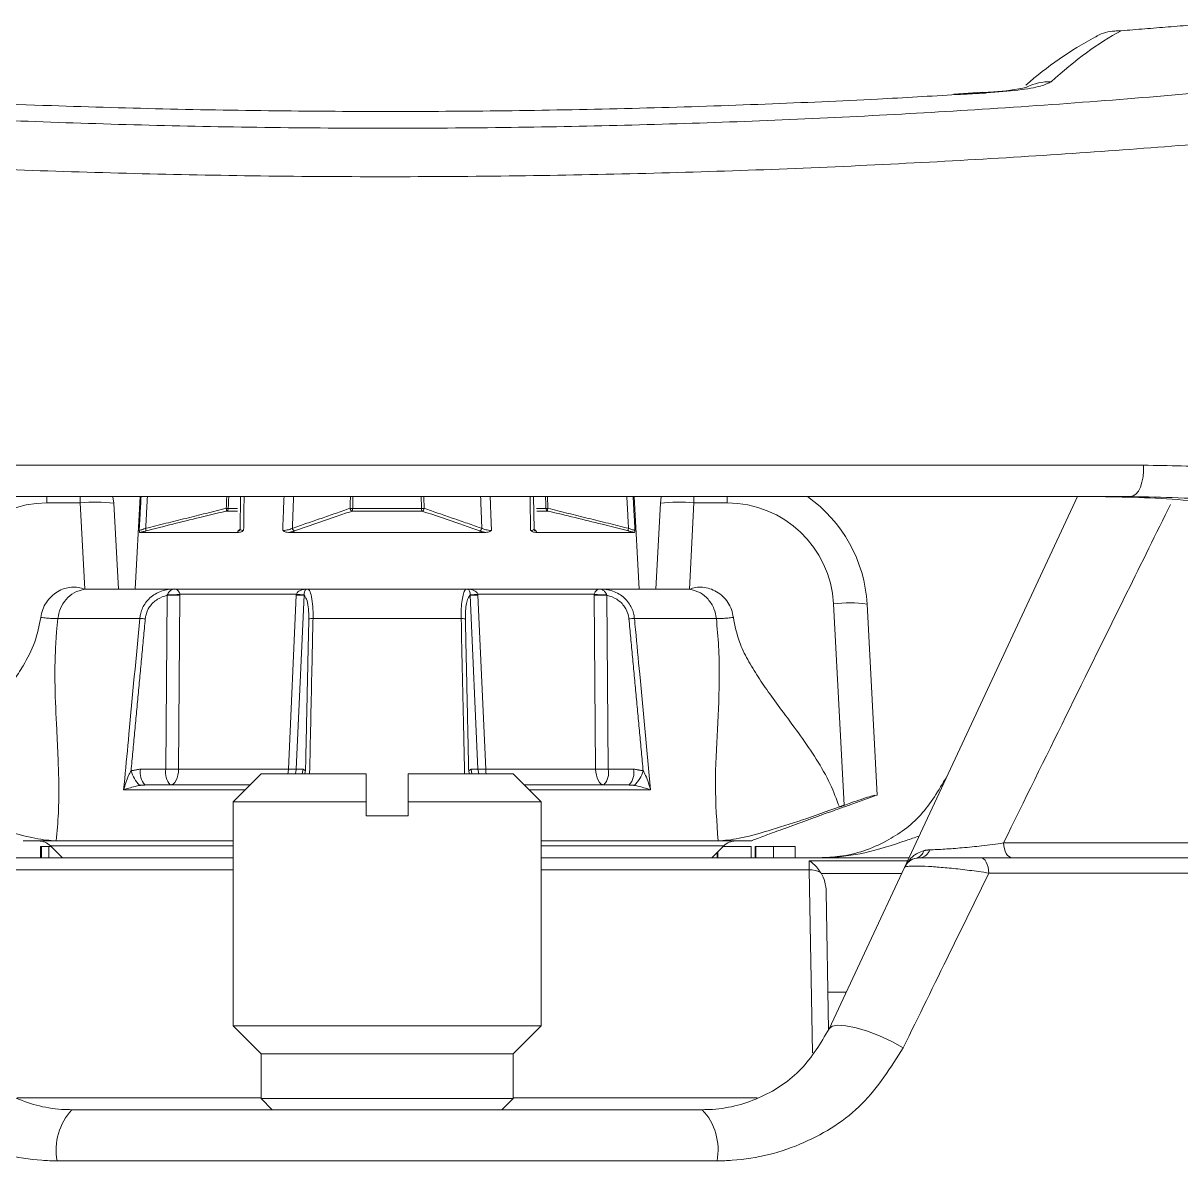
# Model space of a CAD drawing. Extents: x 11 to 120, y 2 to 94.
# Drawn here: x 54.537 to 56.604, y 89.517 to 91.549 of the extents above; entities that cross this region are included whole.
import ezdxf

# ---------------------------------------------------------------- set-up
doc = ezdxf.new("R2010")
doc.units = 0
doc.header["$MEASUREMENT"] = 0
doc.linetypes.add('SLD-Solid', pattern=[0])
doc.layers.add('OBJECT', color=7, linetype='CONTINUOUS')

msp = doc.modelspace()

# ---------------------------------------------------------------- linework, layer by layer
at = {"layer": 'OBJECT', "color": 7, "linetype": 'SLD-Solid', "lineweight": 15}
for p, q in [((56.2501, 91.4255), (56.1989, 91.4224)), ((56.2569, 91.4243), (56.2502, 91.425)), ((53.8365, 90.7595), (56.5375, 90.7595)), ((56.5143, 90.7034), (53.8597, 90.7034)), ((54.6645, 90.7034), (54.1247, 90.7034)), ((54.579, 90.7034), (54.579, 90.6921)), ((54.6386, 90.6921), (54.579, 90.6921)), ((54.6386, 90.7034), (54.6386, 90.6921)), ((54.6466, 90.538), (54.6386, 90.6921)), ((55.0528, 90.7034), (54.6645, 90.7034)), ((54.7452, 90.7034), (54.6967, 90.7034)), ((54.6985, 90.6916), (54.7065, 90.5384)), ((54.7452, 90.7034), (54.7365, 90.5384)), ((54.9248, 90.7034), (54.9239, 90.6454)), ((55.7095, 90.7034), (55.3213, 90.7034)), ((55.4491, 90.6454), (55.4482, 90.7034)), ((55.6365, 90.5384), (55.6279, 90.7034)), ((55.6764, 90.7034), (55.6279, 90.7034)), ((55.6745, 90.6916), (55.6665, 90.5384)), ((56.2493, 90.7034), (55.7095, 90.7034)), ((55.7264, 90.538), (55.7345, 90.6921)), ((55.7345, 90.7034), (55.7345, 90.6921)), ((55.7345, 90.6921), (55.794, 90.6921)), ((55.794, 90.7034), (55.794, 90.6921)), ((56.2932, 90.7034), (55.9371, 90.7034)), ((56.1104, 90.0411), (56.4193, 90.7034)), ((56.3869, 90.7034), (56.2852, 90.7034)), ((56.4593, 90.7034), (56.3203, 90.7034)), ((56.4193, 90.7034), (56.3739, 90.7034)), ((56.4193, 90.7034), (56.3869, 90.7034)), ((54.9194, 90.6776), (54.8993, 90.6776)), ((54.9028, 90.6822), (54.9196, 90.6822)), ((55.2488, 90.6776), (55.1242, 90.6776)), ((55.125, 90.6822), (55.248, 90.6822)), ((55.4532, 90.6822), (55.4702, 90.6822)), ((55.4737, 90.6776), (55.4537, 90.6776)), ((54.7448, 90.6394), (54.9209, 90.6394)), ((55.0104, 90.6394), (55.3626, 90.6394)), ((55.4521, 90.6394), (55.6282, 90.6394)), ((54.6536, 90.5384), (54.8007, 90.5384)), ((54.7915, 90.2168), (54.7938, 90.5274)), ((54.8007, 90.5384), (55.0501, 90.5384)), ((54.8165, 90.5274), (54.8142, 90.2168)), ((55.0244, 90.5289), (54.8165, 90.5289)), ((55.0103, 90.2168), (55.0243, 90.5274)), ((55.0382, 90.5274), (55.0243, 90.2168)), ((55.0501, 90.5384), (55.3229, 90.5384)), ((55.3229, 90.5384), (55.5723, 90.5384)), ((55.3488, 90.2168), (55.3348, 90.5274)), ((55.5565, 90.5289), (55.3486, 90.5289)), ((55.3487, 90.5274), (55.3627, 90.2168)), ((55.5588, 90.2168), (55.5565, 90.5274)), ((55.5723, 90.5384), (55.7194, 90.5384)), ((55.5792, 90.5274), (55.5815, 90.2168)), ((55.9837, 90.512), (56.0026, 90.1521)), ((56.0615, 90.1703), (56.0436, 90.5115)), ((54.7448, 90.4857), (54.5985, 90.4857)), ((55.3188, 90.4857), (55.0542, 90.4857)), ((55.7745, 90.4857), (55.6282, 90.4857)), ((54.7462, 90.2168), (54.7915, 90.2168)), ((55.0103, 90.2168), (54.8142, 90.2168)), ((55.0243, 90.2168), (55.0364, 90.2168)), ((55.3366, 90.2168), (55.3488, 90.2168)), ((55.5588, 90.2168), (55.3627, 90.2168)), ((55.5815, 90.2168), (55.6268, 90.2168)), ((54.754, 90.1884), (54.9415, 90.1884)), ((54.9615, 90.2084), (54.9115, 90.1584)), ((54.9615, 90.2084), (55.149, 90.2084)), ((55.224, 90.2084), (55.4115, 90.2084)), ((55.4615, 90.1584), (55.4115, 90.2084)), ((55.4315, 90.1884), (55.6191, 90.1884)), ((54.9327, 90.1796), (54.716, 90.1796)), ((55.657, 90.1796), (55.4403, 90.1796)), ((56.0118, 90.1522), (56.0578, 90.169)), ((56.0578, 90.169), (56.0615, 90.1703)), ((54.9115, 90.1584), (54.9115, 89.7584)), ((55.149, 90.1584), (54.9115, 90.1584)), ((55.149, 90.1584), (55.149, 90.1334)), ((55.224, 90.1334), (55.224, 90.1584)), ((55.4615, 90.1584), (55.224, 90.1584)), ((55.4615, 89.7584), (55.4615, 90.1584)), ((55.149, 90.1334), (55.224, 90.1334)), ((54.5954, 90.0884), (54.5365, 90.0884)), ((54.5954, 90.0884), (54.9115, 90.0884)), ((55.4615, 90.0884), (55.7776, 90.0884)), ((55.7776, 90.0884), (55.8365, 90.0884)), ((54.5675, 90.0784), (54.5675, 90.0584)), ((54.569, 90.0784), (54.5675, 90.0784)), ((54.569, 90.0784), (54.569, 90.0584)), ((54.5822, 90.0784), (54.569, 90.0784)), ((54.5822, 90.0784), (54.5822, 90.0584)), ((54.5865, 90.0784), (54.5822, 90.0784)), ((54.5853, 90.0796), (54.6065, 90.0584)), ((54.9115, 90.0796), (54.5853, 90.0796)), ((55.7877, 90.0796), (55.4615, 90.0796)), ((55.7665, 90.0584), (55.7877, 90.0796)), ((55.7759, 90.0678), (55.7759, 90.0584)), ((55.7772, 90.0691), (55.7772, 90.0584)), ((55.837, 90.0784), (55.7865, 90.0784)), ((55.837, 90.0784), (55.837, 90.0584)), ((55.8436, 90.0784), (55.8436, 90.0584)), ((55.8449, 90.0784), (55.8436, 90.0784)), ((55.8449, 90.0784), (55.8449, 90.0584)), ((55.8768, 90.0784), (55.8768, 90.0584)), ((55.915, 90.0784), (55.915, 90.0584)), ((56.2872, 90.0848), (57.0324, 90.0848)), ((54.2545, 90.0584), (54.9115, 90.0584)), ((55.4615, 90.0584), (56.1185, 90.0584)), ((55.768, 90.0599), (55.768, 90.0584)), ((55.9401, 90.0584), (56.1185, 90.0584)), ((55.9401, 90.0584), (56.1185, 90.0584)), ((55.9401, 90.0584), (56.1185, 90.0584)), ((55.9403, 90.037), (55.9401, 90.0529)), ((55.9401, 90.0529), (56.1159, 90.0529)), ((56.2465, 90.0584), (57.0613, 90.0584)), ((54.9115, 90.037), (54.4327, 90.037)), ((55.9403, 90.037), (55.4615, 90.037)), ((55.946, 89.71), (55.9403, 90.037)), ((56.1056, 90.0306), (55.9616, 90.0306)), ((55.976, 89.7528), (56.1104, 90.0411)), ((57.1024, 90.031), (56.2613, 90.031)), ((55.9706, 89.9977), (55.9749, 89.7513)), ((55.9738, 89.8184), (56.0066, 89.8184)), ((54.9115, 89.7584), (54.9615, 89.7084)), ((55.1865, 89.7584), (54.9115, 89.7584)), ((55.4615, 89.7584), (55.1865, 89.7584)), ((55.4115, 89.7084), (55.4615, 89.7584)), ((54.9615, 89.7084), (54.9615, 89.6284)), ((55.1865, 89.7084), (54.9615, 89.7084)), ((55.4115, 89.7084), (55.1865, 89.7084)), ((55.4115, 89.6284), (55.4115, 89.7084)), ((54.5257, 89.6298), (54.9615, 89.6298)), ((54.9615, 89.6284), (54.9815, 89.6084)), ((54.9615, 89.6284), (55.1865, 89.6284)), ((55.1865, 89.6284), (55.4115, 89.6284)), ((55.3915, 89.6084), (55.4115, 89.6284)), ((55.4115, 89.6298), (55.8473, 89.6298)), ((54.6236, 89.6084), (55.7494, 89.6084)), ((55.7759, 89.5171), (54.5971, 89.5171))]:
    msp.add_line(p, q, dxfattribs=at)
at = {"layer": 'OBJECT', "color": 7, "linetype": 'SLD-Solid', "lineweight": 15, "flags": 128}
for points in [[(56.27, 91.4264), (56.2697, 91.4264), (56.2502, 91.4252)], [(56.5143, 90.7034), (56.5192, 90.7045), (56.5239, 90.7078), (56.5282, 90.7132), (56.5318, 90.7203), (56.5347, 90.7289), (56.5367, 90.7386), (56.5376, 90.7489), (56.5375, 90.7595)], [(54.6967, 90.7034), (54.6968, 90.7028), (54.6985, 90.6916)], [(55.6764, 90.7034), (55.6762, 90.7028), (55.6745, 90.6916)], [(54.9238, 90.6454), (54.9238, 90.6445), (54.9233, 90.6434), (54.9231, 90.6431), (54.9231, 90.6431)], [(55.4499, 90.6431), (55.4499, 90.6431), (55.4495, 90.6436), (55.4491, 90.6451), (55.4491, 90.6454)], [(54.8142, 90.2168), (54.8138, 90.2112), (54.8129, 90.2059), (54.8114, 90.2009), (54.8096, 90.1967), (54.8073, 90.1931), (54.8048, 90.1905), (54.8021, 90.189), (54.7992, 90.1884)], [(55.0095, 90.2084), (55.0099, 90.2112), (55.0103, 90.2168)], [(55.0226, 90.2084), (55.0234, 90.2112), (55.0243, 90.2168)], [(55.0348, 90.2084), (55.0356, 90.2112), (55.0364, 90.2168)], [(55.0395, 90.2084), (55.0397, 90.2092), (55.0408, 90.2138)], [(55.3322, 90.2138), (55.3333, 90.2092), (55.3335, 90.2084)], [(55.3366, 90.2168), (55.3374, 90.2112), (55.3383, 90.2084)], [(55.3488, 90.2168), (55.3496, 90.2112), (55.3504, 90.2084)], [(55.3627, 90.2168), (55.3631, 90.2112), (55.3636, 90.2084)], [(55.5738, 90.1884), (55.571, 90.189), (55.5682, 90.1905), (55.5657, 90.1931), (55.5635, 90.1967), (55.5616, 90.2009), (55.5602, 90.2059), (55.5592, 90.2112), (55.5588, 90.2168)], [(56.2872, 90.0848), (56.2878, 90.0795), (56.2889, 90.0744), (56.2904, 90.0699), (56.2924, 90.0659), (56.2947, 90.0627), (56.2972, 90.0604), (56.2999, 90.0589), (56.3028, 90.0584)], [(56.2465, 90.0584), (56.2493, 90.0579), (56.2519, 90.0564), (56.2544, 90.0539), (56.2565, 90.0505), (56.2584, 90.0464), (56.2598, 90.0417), (56.2608, 90.0365), (56.2613, 90.031)], [(55.976, 89.7528), (55.9813, 89.7574), (55.9915, 89.7594), (56.006, 89.7585), (56.024, 89.7549), (56.0444, 89.7488), (56.0661, 89.7404), (56.0879, 89.7304), (56.1084, 89.7192)]]:
    msp.add_lwpolyline(points, dxfattribs=at)
at = {"layer": 'OBJECT', "color": 7, "linetype": 'SLD-Solid', "lineweight": 15}
for centre, radius, start, end in [((56.756, 90.9539), 0.6467, 118.098, 131.5116), ((56.2552, 91.7564), 0.3303, 272.5606, 282.9701), ((56.3708, 91.3466), 0.0978, 88.9709, 115.5894), ((54.579, 90.5021), 0.19, 90, 177), ((54.6664, 90.4455), 0.2482, 82.5665, 96.4337), ((55.7066, 90.4455), 0.2482, 83.5663, 97.4335), ((55.794, 90.5021), 0.19, 3, 90), ((55.794, 90.4984), 0.25, 3, 55.0848), ((54.8925, 90.5089), 0.1736, 86.593, 87.7629), ((54.8929, 90.6799), 0.00684, 339.5707, 20.9138), ((54.8979, 90.6823), 0.00495, 286.8164, 359.0009), ((55.1259, 90.6829), 0.00561, 185.2225, 252.0935), ((55.1278, 90.8183), 0.1361, 266.8653, 268.815), ((55.1147, 90.6815), 0.0103, 337.4962, 3.8803), ((55.2452, 90.8183), 0.1361, 271.185, 273.1347), ((55.2583, 90.6815), 0.0103, 176.1197, 202.5038), ((55.2471, 90.6829), 0.00561, 287.9065, 354.7775), ((55.4805, 90.5089), 0.1736, 92.2371, 93.407), ((55.4752, 90.6823), 0.00495, 180.9991, 253.1836), ((55.4801, 90.6799), 0.00684, 159.0862, 200.4293), ((54.7496, 90.6443), 0.00629, 338.2743, 23.4537), ((54.9201, 90.6464), 0.00444, 275.2737, 312.2295), ((55.0229, 90.6474), 0.0056, 185.8585, 254.6315), ((55.3501, 90.6474), 0.0056, 285.3685, 354.1415), ((55.4529, 90.6464), 0.00444, 226.7961, 264.7312), ((55.6234, 90.6443), 0.00629, 156.5463, 201.7257), ((54.8051, 91.0246), 0.4974, 268.6905, 271.3095), ((54.7883, 90.8653), 0.3376, 270.9659, 274.7854), ((54.8059, 90.5487), 0.0103, 268.8999, 271.6613), ((55.0312, 90.7044), 0.1772, 267.7427, 272.2573), ((55.0976, 91.3404), 0.8148, 264.8417, 265.8164), ((55.2754, 91.3404), 0.8148, 274.1836, 275.1583), ((55.3418, 90.7044), 0.1772, 267.7427, 272.2573), ((55.5847, 90.8653), 0.3376, 265.2146, 269.0341), ((55.5679, 91.0246), 0.4974, 268.6905, 271.3095), ((55.5671, 90.5487), 0.0103, 268.3387, 271.1001), ((56.0115, 90.2654), 0.2482, 82.5665, 96.4337), ((54.7425, 90.3836), 0.1021, 83.1949, 88.7514), ((55.053, 90.458), 0.0277, 87.5523, 103.0956), ((55.32, 90.458), 0.0277, 76.9044, 92.4477), ((55.6305, 90.3836), 0.1021, 91.2486, 96.8051), ((54.7831, 90.2284), 0.0558, 195.084, 226.815), ((54.7791, 90.2105), 0.0335, 169.1593, 221.3521), ((54.8244, 90.2105), 0.0335, 169.1593, 221.3521), ((54.8028, 90.7141), 0.4974, 268.6905, 271.3095), ((55.0173, 90.3939), 0.1772, 267.7427, 272.2573), ((55.3557, 90.3939), 0.1772, 267.7427, 272.2573), ((55.5702, 90.7141), 0.4974, 268.6905, 271.3095), ((55.5486, 90.2105), 0.0335, 318.6479, 10.8407), ((55.5939, 90.2105), 0.0335, 318.6479, 10.8407), ((55.5899, 90.2284), 0.0558, 313.185, 344.916), ((54.5641, 90.0584), 0.03, 45, 90), ((55.8089, 90.0584), 0.03, 90, 135), ((56.1269, 90.0765), 0.0193, 284.93, 344.7027), ((56.1364, 90.078), 0.0197, 276.6545, 344.1172), ((56.1376, 90.0284), 0.03, 101.1652, 155), ((55.9414, 89.9969), 0.0401, 61.0816, 91.5791), ((54.7009, 89.5365), 0.1055, 137.0582, 190.59), ((55.6722, 89.5365), 0.1055, 349.41, 42.9418)]:
    msp.add_arc(centre, radius, start, end, dxfattribs=at)
for centre, major_axis, ratio, start_param, end_param in [((54.5146, 74.2014), (2.1689, 17.375), 0.120232, 0.085393, 0.139261), ((55.9406, 89.9971), (-0.0008, 0.0477), 0.62936, 4.712775, 5.481253)]:
    msp.add_ellipse(centre, major_axis=major_axis, ratio=ratio, start_param=start_param, end_param=end_param, dxfattribs=at)
for points, knots in [([(56.4974, 91.5354), (56.4973, 91.5354), (56.4935, 91.5355), (56.479, 91.5346), (56.4625, 91.5319), (56.4527, 91.5247), (56.4517, 91.5239)], [0, 0, 0, 0, 0.009268, 0.238679, 0.920681, 1, 1, 1, 1]), ([(56.2569, 91.4243), (56.2766, 91.4259), (56.316, 91.429), (56.3571, 91.4363), (56.3675, 91.4418), (56.3725, 91.4444)], [0, 0, 0, 0, 0.337927, 0.67584, 1, 1, 1, 1]), ([(53.6954, 91.4281), (53.757, 91.4227), (53.8806, 91.4121), (54.0794, 91.3977), (54.2877, 91.3851), (54.5024, 91.3749), (54.7204, 91.3674), (54.9413, 91.3626), (55.1667, 91.3608), (55.391, 91.362), (55.6112, 91.3662), (55.827, 91.3731), (56.0408, 91.3827), (56.2564, 91.3952), (56.4715, 91.4103), (56.6094, 91.4221), (56.6787, 91.4281)], [0, 0, 0, 0, 0.069423, 0.139315, 0.210704, 0.282616, 0.352042, 0.421958, 0.493432, 0.565446, 0.634079, 0.703187, 0.773786, 0.844894, 0.922121, 1, 1, 1, 1]), ([(56.2041, 91.4214), (56.1572, 91.4186), (56.0457, 91.4121), (55.8605, 91.404), (55.6512, 91.397), (55.4383, 91.3926), (55.2257, 91.3908), (55.0128, 91.3917), (54.799, 91.3951), (54.5761, 91.4016), (54.3683, 91.41), (54.2366, 91.4176), (54.1809, 91.4208)], [0, 0, 0, 0, 0.073735, 0.174905, 0.279004, 0.383102, 0.484278, 0.585454, 0.689583, 0.793713, 0.912817, 1, 1, 1, 1]), ([(56.7332, 91.3411), (56.6688, 91.3358), (56.5396, 91.3251), (56.332, 91.3108), (56.1144, 91.2982), (55.8903, 91.288), (55.6628, 91.2806), (55.4324, 91.2759), (55.1974, 91.2742), (54.9636, 91.2756), (54.734, 91.28), (54.5089, 91.2871), (54.286, 91.2968), (54.0649, 91.3093), (53.8476, 91.324), (53.7099, 91.3354), (53.6408, 91.3411)], [0, 0, 0, 0, 0.069874, 0.140224, 0.21209, 0.284485, 0.354361, 0.42473, 0.496663, 0.569139, 0.63829, 0.70792, 0.779053, 0.850702, 0.925062, 1, 1, 1, 1]), ([(56.5375, 90.7595), (56.5828, 90.7588), (56.6736, 90.7574), (56.7602, 90.7442), (56.8036, 90.7375)], [0, 0, 0, 0, 0.498142, 1, 1, 1, 1]), ([(54.7438, 90.643), (54.7443, 90.6518), (54.7454, 90.6719), (54.7465, 90.692), (54.7471, 90.7034)], [0, 0, 0, 0, 0.435695, 1, 1, 1, 1]), ([(55.0001, 90.643), (55.0004, 90.6518), (55.0012, 90.6719), (55.002, 90.692), (55.0024, 90.7034)], [0, 0, 0, 0, 0.435695, 1, 1, 1, 1]), ([(55.1518, 90.7034), (55.1506, 90.7034), (55.1483, 90.7034), (55.13, 90.7034), (55.1032, 90.7034), (55.0756, 90.7034), (55.0583, 90.7034), (55.0528, 90.7034)], [0, 0, 0, 0, 0.224518, 0.449077, 0.672569, 0.894408, 1, 1, 1, 1]), ([(55.3213, 90.7034), (55.3096, 90.7034), (55.2863, 90.7034), (55.2561, 90.7034), (55.2339, 90.7034), (55.2235, 90.7034), (55.2225, 90.7034), (55.2222, 90.7034)], [0, 0, 0, 0, 0.22061, 0.441205, 0.6623, 0.88484, 1, 1, 1, 1]), ([(55.248, 90.6822), (55.2479, 90.6855), (55.2477, 90.6926), (55.2475, 90.6997), (55.2474, 90.7034)], [0, 0, 0, 0, 0.471244, 1, 1, 1, 1]), ([(55.4428, 90.643), (55.4426, 90.6518), (55.4423, 90.6719), (55.442, 90.692), (55.4419, 90.7034)], [0, 0, 0, 0, 0.435695, 1, 1, 1, 1]), ([(55.4702, 90.6822), (55.4701, 90.6855), (55.4698, 90.6926), (55.4695, 90.6997), (55.4694, 90.7034)], [0, 0, 0, 0, 0.471244, 1, 1, 1, 1]), ([(56.3203, 90.7034), (56.3083, 90.7034), (56.284, 90.7034), (56.2609, 90.7034), (56.2493, 90.7034)], [0, 0, 0, 0, 0.49412, 1, 1, 1, 1]), ([(56.5857, 90.6896), (56.5599, 90.6373), (56.4986, 90.5135), (56.3991, 90.3118), (56.3246, 90.1605), (56.2872, 90.0848)], [0, 0, 0, 0, 0.267535, 0.633327, 1, 1, 1, 1]), ([(56.4593, 90.7034), (56.5126, 90.7025), (56.6199, 90.7007), (56.7212, 90.681), (56.7721, 90.6711)], [0, 0, 0, 0, 0.497109, 1, 1, 1, 1]), ([(56.8439, 90.6695), (56.7909, 90.6798), (56.6841, 90.7005), (56.5712, 90.7024), (56.5143, 90.7034)], [0, 0, 0, 0, 0.496567, 1, 1, 1, 1]), ([(54.8993, 90.6776), (54.8961, 90.6768), (54.8804, 90.6731), (54.8323, 90.6615), (54.7876, 90.6502), (54.7554, 90.642)], [0, 0, 0, 0, 0.065603, 0.328016, 1, 1, 1, 1]), ([(55.1242, 90.6776), (55.122, 90.6768), (55.1107, 90.6731), (55.0764, 90.6615), (55.0444, 90.6502), (55.0214, 90.642)], [0, 0, 0, 0, 0.065603, 0.328016, 1, 1, 1, 1]), ([(55.3516, 90.642), (55.3494, 90.6428), (55.3381, 90.6468), (55.3039, 90.659), (55.2719, 90.6698), (55.2488, 90.6776)], [0, 0, 0, 0, 0.065603, 0.328016, 1, 1, 1, 1]), ([(55.6176, 90.642), (55.6144, 90.6428), (55.5987, 90.6468), (55.5509, 90.659), (55.506, 90.6698), (55.4737, 90.6776)], [0, 0, 0, 0, 0.065603, 0.328016, 1, 1, 1, 1]), ([(54.7438, 90.643), (54.744, 90.643), (54.7444, 90.6431), (54.7464, 90.6437), (54.75, 90.6449), (54.7532, 90.646), (54.7551, 90.6467), (54.7554, 90.6468)], [0, 0, 0, 0, 0.164481, 0.417753, 0.679386, 0.95477, 1, 1, 1, 1]), ([(54.9205, 90.642), (54.9214, 90.6428), (54.9225, 90.6438), (54.9236, 90.6447), (54.9238, 90.6449)], [0, 0, 0, 0, 0.819037, 1, 1, 1, 1]), ([(54.9241, 90.6454), (54.9241, 90.6451), (54.9241, 90.6442), (54.926, 90.6434), (54.9284, 90.643), (54.93, 90.643), (54.9303, 90.643)], [0, 0, 0, 0, 0.262473, 0.597164, 0.925264, 1, 1, 1, 1]), ([(55.0001, 90.643), (55.0011, 90.643), (55.0035, 90.6431), (55.008, 90.6437), (55.0127, 90.6449), (55.0158, 90.646), (55.0171, 90.6467), (55.0173, 90.6468)], [0, 0, 0, 0, 0.164481, 0.417753, 0.679386, 0.95477, 1, 1, 1, 1]), ([(55.3557, 90.6468), (55.3559, 90.6467), (55.3573, 90.646), (55.3603, 90.6449), (55.3651, 90.6437), (55.3695, 90.6431), (55.372, 90.643), (55.3729, 90.643)], [0, 0, 0, 0, 0.04523, 0.320614, 0.582247, 0.835519, 1, 1, 1, 1]), ([(55.4428, 90.643), (55.4435, 90.643), (55.4457, 90.6431), (55.4481, 90.6438), (55.4493, 90.6446), (55.449, 90.6453), (55.4489, 90.6454)], [0, 0, 0, 0, 0.204125, 0.558382, 0.929639, 1, 1, 1, 1]), ([(55.6177, 90.6468), (55.6179, 90.6467), (55.6198, 90.646), (55.623, 90.6449), (55.6266, 90.6437), (55.6286, 90.6431), (55.629, 90.643), (55.6292, 90.643)], [0, 0, 0, 0, 0.04523, 0.320614, 0.582247, 0.835519, 1, 1, 1, 1]), ([(54.7448, 90.6394), (54.7446, 90.6395), (54.7442, 90.6399), (54.7439, 90.6418), (54.7438, 90.643), (54.7438, 90.643)], [0, 0, 0, 0, 0.417944, 0.987082, 1, 1, 1, 1]), ([(54.7554, 90.642), (54.7551, 90.6419), (54.7526, 90.6412), (54.7487, 90.6403), (54.746, 90.6396), (54.7448, 90.6394)], [0, 0, 0, 0, 0.086635, 0.616356, 1, 1, 1, 1]), ([(54.9209, 90.6394), (54.9207, 90.6395), (54.9198, 90.6399), (54.9195, 90.6408), (54.9202, 90.6416), (54.9205, 90.642)], [0, 0, 0, 0, 0.165835, 0.685376, 1, 1, 1, 1]), ([(54.9303, 90.643), (54.9302, 90.643), (54.9285, 90.6418), (54.9255, 90.6399), (54.9222, 90.6395), (54.9209, 90.6394)], [0, 0, 0, 0, 0.012918, 0.582056, 1, 1, 1, 1]), ([(55.0104, 90.6394), (55.0089, 90.6395), (55.0052, 90.6399), (55.0019, 90.6418), (55.0001, 90.643), (55.0001, 90.643)], [0, 0, 0, 0, 0.417944, 0.987082, 1, 1, 1, 1]), ([(55.0214, 90.642), (55.0212, 90.6419), (55.0193, 90.6412), (55.0158, 90.6403), (55.012, 90.6396), (55.0104, 90.6394)], [0, 0, 0, 0, 0.086635, 0.616356, 1, 1, 1, 1]), ([(55.3626, 90.6394), (55.361, 90.6396), (55.3572, 90.6403), (55.3537, 90.6412), (55.3519, 90.6419), (55.3516, 90.642)], [0, 0, 0, 0, 0.383644, 0.913365, 1, 1, 1, 1]), ([(55.3729, 90.643), (55.3729, 90.643), (55.3711, 90.6418), (55.3678, 90.6399), (55.3641, 90.6395), (55.3626, 90.6394)], [0, 0, 0, 0, 0.012918, 0.582056, 1, 1, 1, 1]), ([(55.4521, 90.6394), (55.4508, 90.6395), (55.4476, 90.6399), (55.4445, 90.6418), (55.4428, 90.643), (55.4428, 90.643)], [0, 0, 0, 0, 0.417944, 0.987082, 1, 1, 1, 1]), ([(55.4525, 90.642), (55.4529, 90.6414), (55.4538, 90.6404), (55.4526, 90.6397), (55.4521, 90.6394)], [0, 0, 0, 0, 0.552199, 1, 1, 1, 1]), ([(55.6282, 90.6394), (55.6271, 90.6396), (55.6243, 90.6403), (55.6204, 90.6412), (55.6179, 90.6419), (55.6176, 90.642)], [0, 0, 0, 0, 0.383644, 0.913365, 1, 1, 1, 1]), ([(55.6292, 90.643), (55.6292, 90.643), (55.6291, 90.6418), (55.6288, 90.6399), (55.6284, 90.6395), (55.6282, 90.6394)], [0, 0, 0, 0, 0.012918, 0.582056, 1, 1, 1, 1]), ([(54.5682, 90.4876), (54.569, 90.4924), (54.5707, 90.5019), (54.5775, 90.5147), (54.5866, 90.5257), (54.5976, 90.5339), (54.6099, 90.5395), (54.6226, 90.5419), (54.6351, 90.5417), (54.6428, 90.5392), (54.6466, 90.538)], [0, 0, 0, 0, 0.134538, 0.269902, 0.400283, 0.530277, 0.653313, 0.775196, 0.888139, 1, 1, 1, 1]), ([(55.7264, 90.538), (55.7302, 90.5392), (55.7379, 90.5417), (55.7505, 90.5419), (55.7631, 90.5394), (55.7754, 90.5339), (55.7865, 90.5256), (55.7956, 90.5146), (55.8023, 90.5018), (55.804, 90.4923), (55.8049, 90.4876)], [0, 0, 0, 0, 0.112477, 0.225058, 0.347499, 0.470285, 0.600653, 0.730922, 0.866007, 1, 1, 1, 1]), ([(54.6466, 90.538), (54.64, 90.5364), (54.6275, 90.5334), (54.6125, 90.5205), (54.6021, 90.5044), (54.5997, 90.4918), (54.5985, 90.4857)], [0, 0, 0, 0, 0.279798, 0.528308, 0.773256, 1, 1, 1, 1]), ([(54.7448, 90.4857), (54.7451, 90.488), (54.7463, 90.4971), (54.7531, 90.5131), (54.7694, 90.5295), (54.7884, 90.5372), (54.8011, 90.5384), (54.8055, 90.5384), (54.8057, 90.5384)], [0, 0, 0, 0, 0.076209, 0.301716, 0.561175, 0.84648, 0.991698, 1, 1, 1, 1]), ([(54.7938, 90.5274), (54.7878, 90.5253), (54.7756, 90.5213), (54.7619, 90.5078), (54.7559, 90.4946), (54.7549, 90.4869), (54.7546, 90.485)], [0, 0, 0, 0, 0.311592, 0.631944, 0.907257, 1, 1, 1, 1]), ([(54.794, 90.5278), (54.7945, 90.5288), (54.7958, 90.5313), (54.7983, 90.5345), (54.8015, 90.5371), (54.8041, 90.5382), (54.8058, 90.5384), (54.806, 90.5384), (54.8061, 90.5384), (54.806, 90.5384), (54.806, 90.5384), (54.8059, 90.5384), (54.8058, 90.5384), (54.8058, 90.5384), (54.8057, 90.5384)], [0, 0, 0, 0, 0.153502, 0.380166, 0.626293, 0.875654, 0.967797, 0.976809, 0.980954, 0.984134, 0.9874, 0.990544, 0.996552, 1, 1, 1, 1]), ([(54.8007, 90.5384), (54.801, 90.5384), (54.8029, 90.5384), (54.8047, 90.5384), (54.8062, 90.5384)], [0, 0, 0, 0, 0.186026, 1, 1, 1, 1]), ([(54.805, 90.5384), (54.8039, 90.5384), (54.8025, 90.5384), (54.8011, 90.5384), (54.8007, 90.5384)], [0, 0, 0, 0, 0.740622, 1, 1, 1, 1]), ([(54.8062, 90.5384), (54.8064, 90.5384), (54.8066, 90.5384), (54.8071, 90.5384), (54.808, 90.5384), (54.8095, 90.5382), (54.8115, 90.5372), (54.8138, 90.535), (54.8155, 90.5321), (54.8162, 90.5298), (54.8165, 90.5289)], [0, 0, 0, 0, 0.020895, 0.038908, 0.075404, 0.191564, 0.449116, 0.682572, 0.877716, 1, 1, 1, 1]), ([(55.0244, 90.5289), (55.0248, 90.5298), (55.0258, 90.5321), (55.0293, 90.535), (55.0342, 90.5372), (55.0389, 90.5382), (55.0421, 90.5384), (55.0435, 90.5384), (55.044, 90.5384), (55.0443, 90.5384), (55.0444, 90.5384)], [0, 0, 0, 0, 0.122284, 0.317428, 0.550884, 0.808436, 0.924596, 0.961092, 0.979105, 1, 1, 1, 1]), ([(55.0441, 90.5384), (55.0441, 90.5384), (55.044, 90.5384), (55.0439, 90.5384), (55.0438, 90.5384), (55.0438, 90.5384), (55.0436, 90.5384), (55.0434, 90.5384), (55.0426, 90.5383), (55.0412, 90.5377), (55.0394, 90.5354), (55.0382, 90.5316), (55.0382, 90.5288), (55.0382, 90.5278)], [0, 0, 0, 0, 0.006251, 0.010873, 0.014164, 0.017464, 0.021803, 0.032032, 0.073944, 0.240397, 0.569572, 0.838891, 1, 1, 1, 1]), ([(55.0467, 90.485), (55.0467, 90.4869), (55.0468, 90.4946), (55.0458, 90.5078), (55.0428, 90.5213), (55.0397, 90.5253), (55.0382, 90.5274)], [0, 0, 0, 0, 0.092743, 0.368056, 0.688408, 1, 1, 1, 1]), ([(55.0441, 90.5384), (55.0441, 90.5384), (55.045, 90.5384), (55.0475, 90.5372), (55.051, 90.5295), (55.0536, 90.5131), (55.0544, 90.4971), (55.0542, 90.488), (55.0542, 90.4857)], [0, 0, 0, 0, 0.008302, 0.15352, 0.438825, 0.698284, 0.923791, 1, 1, 1, 1]), ([(55.0501, 90.5384), (55.0497, 90.5384), (55.0477, 90.5384), (55.0458, 90.5384), (55.0443, 90.5384)], [0, 0, 0, 0, 0.226259, 1, 1, 1, 1]), ([(55.0444, 90.5384), (55.046, 90.5384), (55.0479, 90.5384), (55.0498, 90.5384), (55.0501, 90.5384)], [0, 0, 0, 0, 0.813974, 1, 1, 1, 1]), ([(55.3188, 90.4857), (55.3188, 90.4918), (55.3188, 90.5038), (55.3203, 90.5192), (55.3227, 90.531), (55.3257, 90.5372), (55.3279, 90.5384), (55.3289, 90.5384), (55.3289, 90.5384)], [0, 0, 0, 0, 0.20087, 0.40002, 0.605987, 0.832568, 0.991709, 1, 1, 1, 1]), ([(55.3288, 90.5384), (55.3272, 90.5384), (55.3253, 90.5384), (55.3233, 90.5384), (55.3229, 90.5384)], [0, 0, 0, 0, 0.773768, 1, 1, 1, 1]), ([(55.3229, 90.5384), (55.3232, 90.5384), (55.3251, 90.5384), (55.327, 90.5384), (55.3286, 90.5384)], [0, 0, 0, 0, 0.186026, 1, 1, 1, 1]), ([(55.3348, 90.5274), (55.3335, 90.5258), (55.331, 90.5227), (55.3282, 90.5129), (55.3264, 90.5002), (55.3263, 90.4901), (55.3263, 90.485)], [0, 0, 0, 0, 0.255736, 0.511069, 0.755325, 1, 1, 1, 1]), ([(55.3286, 90.5384), (55.3287, 90.5384), (55.329, 90.5384), (55.3295, 90.5384), (55.3309, 90.5384), (55.3341, 90.5382), (55.3388, 90.5372), (55.3437, 90.535), (55.3472, 90.5321), (55.3482, 90.5298), (55.3486, 90.5289)], [0, 0, 0, 0, 0.020895, 0.038908, 0.075404, 0.191564, 0.449116, 0.682572, 0.877716, 1, 1, 1, 1]), ([(55.3348, 90.5278), (55.3348, 90.5288), (55.3348, 90.5313), (55.334, 90.5345), (55.3325, 90.5371), (55.3308, 90.5382), (55.3299, 90.5384), (55.3294, 90.5384), (55.3293, 90.5384), (55.3292, 90.5384), (55.3291, 90.5384), (55.329, 90.5384), (55.329, 90.5384), (55.3289, 90.5384), (55.3289, 90.5384)], [0, 0, 0, 0, 0.153502, 0.380166, 0.626293, 0.875654, 0.967797, 0.976809, 0.980954, 0.984134, 0.9874, 0.990544, 0.996552, 1, 1, 1, 1]), ([(55.5565, 90.5289), (55.5568, 90.5298), (55.5575, 90.5321), (55.5593, 90.535), (55.5615, 90.5372), (55.5636, 90.5382), (55.565, 90.5384), (55.5659, 90.5384), (55.5664, 90.5384), (55.5666, 90.5384), (55.5668, 90.5384)], [0, 0, 0, 0, 0.122284, 0.317428, 0.550884, 0.808436, 0.924596, 0.961092, 0.979105, 1, 1, 1, 1]), ([(55.5668, 90.5384), (55.5683, 90.5384), (55.5701, 90.5384), (55.572, 90.5384), (55.5723, 90.5384)], [0, 0, 0, 0, 0.813974, 1, 1, 1, 1]), ([(55.5673, 90.5384), (55.5672, 90.5384), (55.5672, 90.5384), (55.5671, 90.5384), (55.567, 90.5384), (55.567, 90.5384), (55.567, 90.5384), (55.5671, 90.5384), (55.568, 90.5383), (55.5705, 90.5377), (55.5739, 90.5354), (55.5771, 90.5316), (55.5785, 90.5288), (55.579, 90.5278)], [0, 0, 0, 0, 0.006251, 0.010873, 0.014164, 0.017464, 0.021803, 0.032032, 0.073944, 0.240397, 0.569572, 0.838891, 1, 1, 1, 1]), ([(55.5673, 90.5384), (55.5675, 90.5384), (55.5719, 90.5384), (55.5846, 90.5372), (55.6036, 90.5295), (55.6199, 90.5131), (55.6268, 90.4971), (55.6279, 90.488), (55.6282, 90.4857)], [0, 0, 0, 0, 0.008302, 0.15352, 0.438825, 0.698284, 0.923791, 1, 1, 1, 1]), ([(55.5723, 90.5384), (55.5719, 90.5384), (55.5703, 90.5384), (55.5686, 90.5384), (55.5673, 90.5384)], [0, 0, 0, 0, 0.220699, 1, 1, 1, 1]), ([(55.6184, 90.485), (55.6181, 90.4869), (55.6171, 90.4946), (55.6111, 90.5078), (55.5975, 90.5213), (55.5853, 90.5253), (55.5792, 90.5274)], [0, 0, 0, 0, 0.092743, 0.368056, 0.688408, 1, 1, 1, 1]), ([(55.7745, 90.4857), (55.7734, 90.4917), (55.771, 90.5044), (55.7607, 90.5204), (55.7456, 90.5333), (55.7332, 90.5363), (55.7264, 90.538)], [0, 0, 0, 0, 0.221249, 0.475943, 0.71388, 1, 1, 1, 1]), ([(54.3789, 90.1491), (54.3861, 90.1678), (54.4016, 90.2074), (54.4379, 90.2625), (54.4724, 90.3092), (54.5001, 90.3465), (54.5195, 90.3742), (54.5393, 90.4055), (54.559, 90.4424), (54.5651, 90.4728), (54.5682, 90.4876)], [0, 0, 0, 0, 0.15382, 0.32546, 0.503781, 0.600006, 0.681858, 0.763121, 0.884543, 1, 1, 1, 1]), ([(54.5985, 90.4857), (54.5974, 90.4856), (54.5953, 90.4855), (54.588, 90.4858), (54.5786, 90.4865), (54.5716, 90.4873), (54.5682, 90.4876)], [0, 0, 0, 0, 0.242686, 0.5, 0.757314, 1, 1, 1, 1]), ([(54.5985, 90.4857), (54.5977, 90.4777), (54.5959, 90.4608), (54.5933, 90.4194), (54.5928, 90.3616), (54.596, 90.2969), (54.599, 90.238), (54.6004, 90.1883), (54.6001, 90.1391), (54.597, 90.1052), (54.5954, 90.0884)], [0, 0, 0, 0, 0.057194, 0.119847, 0.300985, 0.50649, 0.642071, 0.760177, 0.881305, 1, 1, 1, 1]), ([(54.716, 90.1796), (54.7167, 90.1862), (54.7198, 90.2193), (54.7293, 90.3214), (54.7383, 90.4168), (54.7448, 90.4857)], [0, 0, 0, 0, 0.064852, 0.324258, 1, 1, 1, 1]), ([(55.0542, 90.4857), (55.054, 90.4791), (55.0533, 90.446), (55.0513, 90.3536), (55.0494, 90.2678), (55.0481, 90.2084)], [0, 0, 0, 0, 0.071582, 0.357912, 1, 1, 1, 1]), ([(55.3249, 90.2084), (55.3244, 90.2319), (55.3223, 90.3243), (55.3203, 90.4168), (55.3188, 90.4857)], [0, 0, 0, 0, 0.254125, 1, 1, 1, 1]), ([(55.6282, 90.4857), (55.6289, 90.4791), (55.632, 90.446), (55.6416, 90.344), (55.6505, 90.2486), (55.657, 90.1796)], [0, 0, 0, 0, 0.064852, 0.324258, 1, 1, 1, 1]), ([(55.7776, 90.0884), (55.7753, 90.1222), (55.7707, 90.1919), (55.777, 90.2894), (55.7804, 90.3684), (55.7793, 90.4344), (55.7761, 90.4689), (55.7745, 90.4857)], [0, 0, 0, 0, 0.239384, 0.493145, 0.754611, 0.880287, 1, 1, 1, 1]), ([(55.7745, 90.4857), (55.7756, 90.4856), (55.7777, 90.4855), (55.785, 90.4858), (55.7944, 90.4865), (55.8014, 90.4873), (55.8049, 90.4876)], [0, 0, 0, 0, 0.242686, 0.5, 0.757314, 1, 1, 1, 1]), ([(55.8049, 90.4876), (55.8078, 90.4728), (55.8131, 90.4466), (55.8303, 90.4118), (55.8488, 90.3811), (55.8705, 90.3498), (55.8962, 90.3151), (55.9248, 90.2768), (55.9535, 90.2346), (55.9781, 90.1926), (55.9891, 90.1629), (55.9942, 90.1491)], [0, 0, 0, 0, 0.115434, 0.204199, 0.296296, 0.390311, 0.496175, 0.628006, 0.757037, 0.887489, 1, 1, 1, 1]), ([(54.716, 90.1796), (54.7161, 90.1797), (54.7172, 90.1839), (54.7199, 90.1927), (54.724, 90.2042), (54.7277, 90.2111), (54.7292, 90.2138)], [0, 0, 0, 0, 0.007057, 0.3586, 0.74584, 1, 1, 1, 1]), ([(55.6438, 90.2138), (55.6453, 90.2111), (55.649, 90.2042), (55.6531, 90.1927), (55.6558, 90.1839), (55.657, 90.1797), (55.657, 90.1796)], [0, 0, 0, 0, 0.25416, 0.6414, 0.992943, 1, 1, 1, 1]), ([(55.149, 90.2084), (55.149, 90.2082), (55.149, 90.1915), (55.149, 90.1749), (55.149, 90.1584)], [0, 0, 0, 0, 0.01376, 1, 1, 1, 1]), ([(55.9592, 90.0584), (55.9712, 90.0589), (56.0128, 90.0608), (56.0758, 90.0829), (56.1423, 90.13), (56.1715, 90.1787), (56.1858, 90.2028)], [0, 0, 0, 0, 0.130798, 0.454343, 0.731133, 1, 1, 1, 1]), ([(54.7449, 90.1877), (54.7421, 90.1871), (54.735, 90.1856), (54.7255, 90.1829), (54.719, 90.1807), (54.7161, 90.1797), (54.716, 90.1796)], [0, 0, 0, 0, 0.259143, 0.645711, 0.993122, 1, 1, 1, 1]), ([(55.657, 90.1796), (55.6569, 90.1797), (55.654, 90.1807), (55.6475, 90.1829), (55.638, 90.1856), (55.6309, 90.1871), (55.6281, 90.1877)], [0, 0, 0, 0, 0.006878, 0.354289, 0.740857, 1, 1, 1, 1]), ([(56.0578, 90.1703), (56.0548, 90.1695), (56.049, 90.1678), (56.0334, 90.1628), (56.0173, 90.1573), (56.0066, 90.1535), (56.0026, 90.1521)], [0, 0, 0, 0, 0.272657, 0.546141, 0.8274, 1, 1, 1, 1]), ([(54.5954, 90.0884), (54.5839, 90.0894), (54.5607, 90.0913), (54.5075, 90.1057), (54.446, 90.1253), (54.4013, 90.1412), (54.3789, 90.1491)], [0, 0, 0, 0, 0.249468, 0.499319, 0.749167, 1, 1, 1, 1]), ([(55.9942, 90.1491), (55.9719, 90.1412), (55.9272, 90.1254), (55.8658, 90.1058), (55.8124, 90.0913), (55.7892, 90.0894), (55.7776, 90.0884)], [0, 0, 0, 0, 0.249632, 0.499592, 0.749409, 1, 1, 1, 1]), ([(55.9641, 90.1354), (55.9707, 90.1378), (55.9833, 90.1423), (55.9987, 90.1477), (56.0084, 90.1511), (56.0127, 90.1525), (56.012, 90.1523), (56.0118, 90.1522)], [0, 0, 0, 0, 0.269503, 0.506961, 0.727956, 0.938633, 1, 1, 1, 1]), ([(55.8365, 90.0884), (55.8367, 90.0885), (55.8372, 90.0887), (55.8423, 90.0907), (55.8523, 90.0945), (55.8661, 90.0998), (55.8781, 90.1042), (55.885, 90.1067), (55.8862, 90.1071)], [0, 0, 0, 0, 0.124598, 0.319203, 0.5187, 0.729034, 0.951523, 1, 1, 1, 1]), ([(55.8393, 90.0895), (55.8383, 90.0891), (55.8366, 90.0884), (55.8365, 90.0884), (55.8365, 90.0884)], [0, 0, 0, 0, 0.585772, 1, 1, 1, 1]), ([(55.9592, 90.0584), (55.9594, 90.0584), (55.9604, 90.0584), (55.9649, 90.0584), (55.992, 90.0591), (56.0433, 90.066), (56.0936, 90.0826), (56.1289, 90.0945), (56.1366, 90.0971)], [0, 0, 0, 0, 0.002732, 0.016789, 0.07437, 0.454751, 0.880625, 1, 1, 1, 1]), ([(55.8768, 90.0784), (55.8723, 90.0784), (55.8634, 90.0784), (55.8505, 90.0784), (55.847, 90.0784), (55.8449, 90.0784)], [0, 0, 0, 0, 0.280084, 0.560196, 1, 1, 1, 1]), ([(55.915, 90.0784), (55.9147, 90.0784), (55.914, 90.0784), (55.906, 90.0784), (55.8925, 90.0784), (55.882, 90.0784), (55.8768, 90.0784)], [0, 0, 0, 0, 0.281019, 0.560858, 0.780458, 1, 1, 1, 1]), ([(56.1151, 90.0474), (56.118, 90.0521), (56.125, 90.0634), (56.1379, 90.0684), (56.1454, 90.0714)], [0, 0, 0, 0, 0.412648, 1, 1, 1, 1]), ([(56.1553, 90.0726), (56.164, 90.0729), (56.1817, 90.0736), (56.2148, 90.0762), (56.2514, 90.0799), (56.2745, 90.083), (56.2872, 90.0848)], [0, 0, 0, 0, 0.220289, 0.445216, 0.694221, 1, 1, 1, 1]), ([(55.9608, 90.032), (55.9584, 90.0355), (55.9536, 90.0423), (55.9466, 90.049), (55.9421, 90.0519), (55.9402, 90.0529), (55.9401, 90.0529)], [0, 0, 0, 0, 0.378286, 0.740602, 0.992265, 1, 1, 1, 1]), ([(56.2613, 90.031), (56.2553, 90.032), (56.2391, 90.0344), (56.2108, 90.038), (56.1796, 90.0411), (56.1522, 90.0431), (56.1299, 90.0439), (56.1143, 90.0433), (56.1117, 90.0418), (56.1104, 90.0411)], [0, 0, 0, 0, 0.099425, 0.265865, 0.416098, 0.557611, 0.700775, 0.851617, 1, 1, 1, 1]), ([(56.1386, 90.0584), (56.1394, 90.0584), (56.1416, 90.0584), (56.1503, 90.0584), (56.1663, 90.0584), (56.1862, 90.0584), (56.2091, 90.0584), (56.23, 90.0584), (56.242, 90.0584), (56.2465, 90.0584)], [0, 0, 0, 0, 0.072611, 0.232465, 0.384312, 0.536497, 0.701328, 0.887553, 1, 1, 1, 1]), ([(56.2613, 90.031), (56.2379, 89.9834), (56.1872, 89.8801), (56.136, 89.7756), (56.1084, 89.7192)], [0, 0, 0, 0, 0.460735, 1, 1, 1, 1]), ([(54.6236, 89.6084), (54.6175, 89.6086), (54.5804, 89.6094), (54.5164, 89.6274), (54.4429, 89.6764), (54.4123, 89.7274), (54.397, 89.7528)], [0, 0, 0, 0, 0.063317, 0.382239, 0.692331, 1, 1, 1, 1]), ([(55.7494, 89.6084), (55.7556, 89.6086), (55.7926, 89.6094), (55.8566, 89.6274), (55.9301, 89.6764), (55.9607, 89.7274), (55.976, 89.7528)], [0, 0, 0, 0, 0.063317, 0.382239, 0.692331, 1, 1, 1, 1]), ([(54.2646, 89.7192), (54.2871, 89.6837), (54.3323, 89.6121), (54.4411, 89.5431), (54.5344, 89.5185), (54.5881, 89.5173), (54.5971, 89.5171)], [0, 0, 0, 0, 0.304165, 0.612213, 0.935018, 1, 1, 1, 1]), ([(56.1084, 89.7192), (56.0859, 89.6837), (56.0407, 89.6121), (55.9319, 89.5431), (55.8386, 89.5185), (55.7849, 89.5173), (55.7759, 89.5171)], [0, 0, 0, 0, 0.304165, 0.612213, 0.935018, 1, 1, 1, 1])]:
    msp.add_open_spline(points, degree=3, knots=knots, dxfattribs=at)
for points in [[(56.6659, 91.549), (56.4974, 91.5354)], [(56.2569, 91.4243), (56.2041, 91.4214)], [(54.7584, 90.7034), (54.7554, 90.6468)], [(54.8993, 90.6824), (54.9001, 90.7034)], [(54.9037, 90.7034), (54.9028, 90.6822)], [(54.9311, 90.7034), (54.9303, 90.643)], [(55.0195, 90.7034), (55.0173, 90.6468)], [(55.1204, 90.6824), (55.121, 90.7034)], [(55.1256, 90.7034), (55.125, 90.6822)], [(55.2521, 90.7034), (55.2527, 90.6824)], [(55.3557, 90.6468), (55.3535, 90.7034)], [(55.3706, 90.7034), (55.3729, 90.643)], [(55.4729, 90.7034), (55.4737, 90.6824)], [(55.6177, 90.6468), (55.6146, 90.7034)], [(55.6259, 90.7034), (55.6292, 90.643)], [(54.7554, 90.6468), (54.8993, 90.6824)], [(55.0173, 90.6468), (55.1204, 90.6824)], [(55.2527, 90.6824), (55.3557, 90.6468)], [(55.4737, 90.6824), (55.6177, 90.6468)], [(55.4492, 90.6449), (55.4525, 90.642)], [(54.6466, 90.538), (54.6536, 90.5384)], [(54.7938, 90.5274), (54.794, 90.5278)], [(54.8165, 90.5289), (54.8165, 90.5274)], [(55.0243, 90.5274), (55.0244, 90.5289)], [(55.0382, 90.5278), (55.0382, 90.5274)], [(55.3348, 90.5274), (55.3348, 90.5278)], [(55.3486, 90.5289), (55.3487, 90.5274)], [(55.5565, 90.5274), (55.5565, 90.5289)], [(55.579, 90.5278), (55.5792, 90.5274)], [(55.7194, 90.5384), (55.7264, 90.538)], [(54.7546, 90.485), (54.7292, 90.2138)], [(55.0408, 90.2138), (55.0467, 90.485)], [(55.3263, 90.485), (55.3322, 90.2138)], [(55.6438, 90.2138), (55.6184, 90.485)], [(54.7292, 90.2138), (54.7462, 90.2168)], [(55.0364, 90.2168), (55.0408, 90.2138)], [(55.3322, 90.2138), (55.3366, 90.2168)], [(55.6268, 90.2168), (55.6438, 90.2138)], [(54.754, 90.1884), (54.7449, 90.1877)], [(55.224, 90.1584), (55.224, 90.2084)], [(55.6281, 90.1877), (55.6191, 90.1884)], [(56.0578, 90.169), (56.0578, 90.1703)], [(55.9942, 90.1491), (56.0026, 90.1521)], [(55.8862, 90.1071), (55.9641, 90.1354)], [(56.1454, 90.0714), (56.1553, 90.0726)], [(56.1386, 90.0584), (56.1318, 90.0578)], [(55.9616, 90.0306), (55.9608, 90.032)]]:
    msp.add_open_spline(points, degree=1, dxfattribs=at)

doc.saveas('drawing.dxf')
